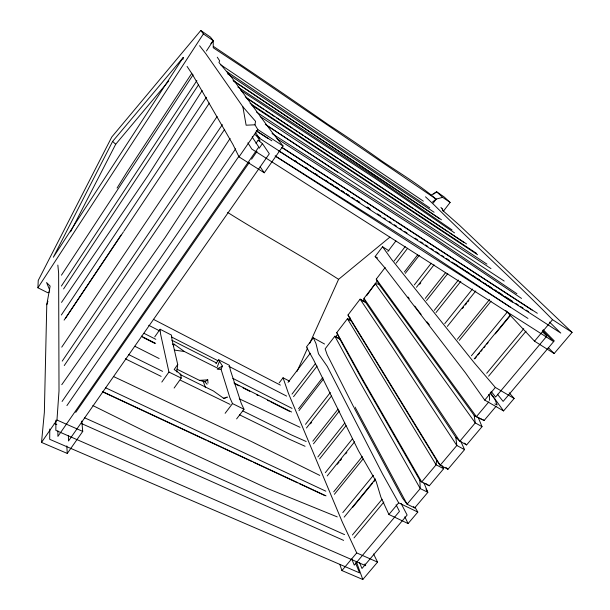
<?xml version="1.0" encoding="UTF-8"?>
<svg xmlns="http://www.w3.org/2000/svg" width="610" height="610" viewBox="0 0 610 610"><rect width="100%" height="100%" fill="white"/><g stroke="black" fill="none" stroke-linecap="round" stroke-linejoin="round"><path stroke-width="0.91" d="M55.884 420.214L55.853 430.386L365.68 565.706L364.94 563.96M49.814 429.013L49.684 439.314L359.603 572.897L355.432 562.801M49.7 290.032L46.573 282.544L50.119 286.082L46.779 304.718L44.355 412.383L41.518 442.41L67.283 453.436L82.739 431.415L81.763 421.091M489.441 400.335L489.586 396.096L488.427 394.601M49.364 291.954L47.771 292.739L37.911 287.783L38.232 280.463L111.805 136.96L200.789 30.5L210.465 37.118L213.225 40.657L213.233 47.748L243.382 67.702L436.097 199.119L442.631 197.343L450.127 202.459L443.15 211.502M41.518 442.41L56.966 420.023L59.01 390.941L58.629 273.105L57.843 265.075M436.592 460.283L436.104 464.812L421.693 481.969L419.855 480.238L362.035 379.481L339.945 339.351L336.773 332.61L347.403 318.748L350.872 320.334L436.592 460.283L440.176 465.262L447.946 469.288L464.561 449.631L460.741 441.266M176.808 371.947L177.708 364.49L172.05 339.907L171.471 335.096L160.102 329.255L154.734 336.888M183.023 59.269L183.29 57.409L112.629 141.406L53.322 257.26L183.29 57.409M187.079 66.429L192.249 74.176L232.929 144.463L239.013 156.892L264.275 172.782L283.07 146.011L257.839 129.595L254.942 124.806L255.56 121.329L242.871 106.788L205.745 53.619L199.584 45.719M173.431 346.61L174.17 344.208L172.378 344.177M46.779 304.718L47.916 301.233M217.381 366.572L219.493 361.272L218.685 359.816L215.91 363.606M297.108 371.307L307.676 347.875M309.636 343.537L338.588 279.334L389.912 237.115M236.627 418.895L244 409.264L232.501 403.591L229.848 397.636L221.011 369.142L222.482 366.16L219.493 361.272M70.554 231.869L115.694 144.265L168.802 80.878M117.067 188.055L127.055 171.944L191.814 73.276M252.456 136.579L252.189 136.998L258.785 147.018L57.904 436.402L57.897 430.812M202.185 90.562L148.1 175.421L61.526 302.4M37.911 287.783L203.389 33.931L200.789 30.5M206.439 51.004L213.225 40.657L203.389 33.931M61.442 275.179L193.08 74.832M230.115 138.424L165.013 237.686L61.762 384.704M196.87 80.634L61.404 286.044M63.6 288.926L198.601 84.668M206.409 97.242L61.358 314.989M123.906 231.16L209.352 103.09M64.103 320.128L120.978 235.132M65.438 318.428L123.38 231.952M61.732 347.151L217.114 116.518M222.375 124.653L62.22 361.128M224.686 129.29L64.256 365.55M235.651 148.817L62.083 401.471M238.967 156.175L66.917 405.604M239.013 156.892L257.839 129.595M255.971 143.358L258.129 140.231L260.02 140.819L256.368 135.412M249.429 162.313L75.739 412.375M251.594 159.195L257.008 151.394M259.174 148.276L262.422 143.602L258.129 140.231M177.708 364.49L174.193 369.523L180.743 374.265L181.223 378.108L174.125 388.051M161.818 382.073L168.932 372.047L160.59 334.051L160.102 329.255M362.729 301.119L364.391 298.801M366.618 295.713L377.178 281.027M433.313 202.985L436.097 199.119C419.222 184.685 399.931 173.255 381.547 160.842C364.056 148.382 346.373 136.274 328.317 124.646C290.329 98.179 251.983 72.232 213.515 46.467M225.128 413.305L232.501 403.591M279.128 382.935L283.048 377.781L289.62 381.204M324.543 344.017L313.38 337.848L306.433 346.998L313.685 360.098L358.413 450.653L376.156 481.458L380.861 497.051L388.906 514.489L408.082 523.563L417.812 512.087L414.991 507.23M509.22 392.802L514.146 398.46L503.57 410.926L484.729 400.114L465.499 372.893L384.597 267.485L375.165 256.513L382.569 246.768L388.883 250.748M288.05 382.371L310.223 353.297M387.876 251.472L395.928 240.919M350.872 320.334L348.005 314.989L360.113 299.167L365.611 302.362L394.685 345.123L455.822 437.347L459.833 441.243L466.62 444.904L482.03 426.664L478.324 417.774L474.183 415.456L378.833 284.077L376.256 279.128L385.169 267.493M335.225 337.353L337.528 334.349M348.478 320.075L350.209 317.818M292.015 394.113L315.446 363.575M394.197 260.935L405.215 246.577M293.547 396.683L317.086 366.061M396.164 263.154L407.64 248.224M365.611 302.362L363.987 298.328L375.295 283.726L378.833 284.077M298.557 408.776L322.842 377.392M404.369 272.007L417.705 254.766M299.03 410.591L323.414 379.107M405.276 273.371L419.261 255.323M210.9 43.645L213.225 40.657M305.496 424.346L330.33 392.52M414.335 284.893L431.232 263.238M306.456 427.991L331.421 396.058M416.462 287.295L434.046 264.809M310.505 423.836L311.664 422.349M419.634 284.298L420.808 282.804M312.823 441.16L338.047 409.15M425.246 298.465L445.757 272.441M313.479 443.828L339.435 410.926M426.565 300.478L447.786 273.577M317.871 456.936L344.772 423.065M434.297 310.353L458.384 280.02M319.602 458.895L346.045 425.65M436.043 312.518L460.847 281.332M325.313 472.666L352.603 438.62M444.774 323.628L472.529 289.003M327.204 475.937L354.639 441.785M447.321 326.403L475.83 290.909M337.338 464.263L339.122 462.045M340.311 460.558L341.501 459.078M345.664 453.901L346.854 452.422M462.38 308.637L463.57 307.165M465.346 304.954L466.528 303.475M467.71 302.003L468.899 300.532M333.7 491.851L362.264 456.6M457.408 339.19L489.609 299.457M334.394 494.283L363.095 458.911M459.299 340.334L491.073 301.18M342.812 512.606L373.411 475.289M471.408 355.782L507.276 312.046M344.17 517.135L375.562 478.941M474.183 358.947L510.288 315.027M352.58 507.497L372.435 483.341M373.64 481.877L375.447 479.681M474.938 358.665L476.738 356.476M477.935 355.02L479.734 352.832M480.932 351.375L482.129 349.911M483.928 347.723L485.125 346.267M486.925 344.078L488.122 342.622M495.32 333.868L510.311 315.637M352.405 534.993L382.066 499.285M486.711 373.282L523.754 328.691M354.021 537.921L383.873 502.045M488.587 376.187L526.049 331.169M373.549 553.956L377.552 562.123L362.805 579.5L341.928 570.563L356.72 552.912L342.454 522.419L288.362 393.168L283.048 377.781M388.906 514.489L398.666 502.838L382.455 473.81L327.25 366.381L318.496 353.815L316.018 343.659L313.38 337.848M484.729 400.114L495.343 387.449L514.146 398.46M534.528 341.173L552.546 319.671L572.088 332.404L554.154 353.541L534.528 341.173L505.682 310.459M488.824 401.883L476.395 416.683L474.183 415.456L475.259 422.898L459.833 441.243L394.418 342.957L363.987 298.328M478.324 417.774L484.165 420.435L495.983 406.428M336.773 332.61L363.156 380.198L421.693 481.969L429.272 485.781L443.668 468.724L441.975 465.461M354.311 408.204L402.562 498.179L407.076 504.195L414.708 507.894L427.846 492.346L423.92 482.952M432.429 202.131L436.097 199.119M433.626 194.102L436.638 191.799L444.042 196.862L450.127 202.459M176.831 369.111L199.447 380.35L204.861 381.73L207.758 379.862L207.995 383.133M431.628 194.895L436.638 191.799L442.631 197.343M218.632 368.066L222.482 366.16M223.283 398.338L227.362 397.072L224.068 398.604L213.462 391.01L180.011 374.448M199.447 380.35L207.758 379.862M254.942 124.806L246.127 125.202L242.871 106.788M217.259 369.202L221.011 369.142M174.277 350.071L184.35 351.505L219.158 368.951M337.246 516.891L267.729 488.602L146.24 432.025L92.865 405.566M216.581 362.996L171.936 340.273M344.574 534.634L84.653 417.835M343.613 540.391L81.748 423.66M54.214 423.424L56.799 424.568M56.966 420.023L82.739 431.415M356.72 552.912L377.552 562.123M230.054 404.384L180.606 380.297M306.159 441.51L290.985 434.732L242.887 410.972M305.061 446.276L288.675 438.933L239.608 414.853M113.445 376.507L249.978 440.816L319.785 475.404M324.909 495.594L299.251 483.638M102.976 391.772L326.045 495.884M102.48 391.803L206.043 440.138M207.774 440.946L251.785 461.48M253.508 462.288L297.527 482.83M239.273 398.81L300.021 427.305M105.56 387.777L325.839 491.18M484.165 420.435L476.395 416.683L376.256 279.128M398.666 502.838L417.812 512.087M125.325 358.802L161.131 376.378M168.932 372.047L181.223 378.108M128.649 354.593L162.595 371.353M494.84 403.873L497.165 405.025L494.832 399.123L490.143 393.137M291.595 412.002L233.889 382.882M281.789 407.465L289.361 411.27M292.03 408.38L232.814 378.368M141.284 336.133L155.664 343.392M142.839 337.345L154.696 343.331M234.667 383.682L238.876 385.81M243.077 387.929L249.81 391.33M256.543 394.723L258.228 395.577M267.485 400.244L269.17 401.098M270.848 401.944L280.951 407.038M134.879 346.289L159.141 358.535M144.044 333.357L155.825 339.328M148.733 325.305L159.698 330.917M171.509 336.964L217.892 360.701M218.685 359.816L229.368 365.291L230.397 370.201L241.217 403.271L244 409.264M153.384 319.304L280.394 385.108M228.834 366.313L286.631 396.096M464.561 449.631L456.821 445.483L391.704 346.228L360.113 299.167L365.558 302.385M482.03 426.664L475.259 422.898L375.295 283.726M340.205 339.213L334.844 336.209L325.138 348.859L327.166 354.677L353.869 407.373M227.652 212.433C264.199 235.46 302.263 255.956 338.588 279.334M351.223 320.944L347.403 318.748L436.104 464.812L443.668 468.724L442.669 467.1M339.945 339.351L334.844 336.209L356.911 376.767L420.237 488.557L427.846 492.346L425.955 489.052M375.165 256.513L377.537 257.984M275.445 156.069L421.22 248.095L510.578 307.318M278.778 150.975L339.793 189.74M341.402 190.755L344.612 192.798M346.221 193.82L349.431 195.856M351.84 197.388L355.05 199.424M356.652 200.446L359.869 202.489M369.5 208.605L367.09 207.08L370.285 209.184M276.955 138.638L429.981 236.764L521.527 298.435M275.064 155.954L527.955 318.435M272.083 133.62L427.48 233.409L516.906 293.745M425.704 483.478L429.272 485.781M254.271 134.208L259.868 137.822M295.072 160.575L296.673 161.612M305.48 167.3L307.074 168.329M315.08 173.499L317.482 175.055M325.481 180.225L327.883 181.78M331.077 183.846L333.479 185.394M335.881 186.95L338.283 188.498M341.486 190.564L343.88 192.119M346.282 193.667L348.684 195.223M356.682 200.393L359.084 201.94M256.703 130.975L271.846 140.796M282.209 147.513L537.326 313.288M377.483 213.851L380.678 215.917M383.881 217.991L385.474 219.028M389.477 221.613L391.079 222.65M394.274 224.724L396.675 226.272M399.87 228.346L401.471 229.383M404.666 231.449L407.068 233.005M415.067 238.182L417.461 239.738M420.664 241.812L423.058 243.359M425.46 244.915L427.862 246.47M431.057 248.537L433.458 250.092M435.853 251.648L439.055 253.714M441.449 255.27L443.851 256.825M446.245 258.381L449.448 260.447M451.85 262.003L454.244 263.558M456.646 265.106L459.841 267.18M462.243 268.736L465.438 270.802M467.039 271.839L470.241 273.913M472.636 275.468L475.838 277.535M477.432 278.572L480.634 280.646M484.63 283.231L486.231 284.268M487.832 285.305L491.828 287.889M495.03 289.963L496.624 291M498.225 292.037L502.221 294.622M505.423 296.696L512.621 301.355M515.816 303.429L518.218 304.977M520.612 306.533L523.014 308.088M526.209 310.154L528.611 311.71M256.215 130.868L268.179 138.638M281.736 147.437L363.888 200.766M364.688 201.285L394.983 220.972M396.576 222.01L532.103 310.078M237.862 87.024L372.763 175.405L452.041 229.924M240.881 90.455L374.639 177.99L454.519 232.867M504.195 281.058L266.257 125.073M260.18 116.518L490.997 268.613M245.205 96.815L466.558 243.939M246.989 98.362L263.688 109.381M265.274 110.425L269.246 113.048M270.84 114.1L274.813 116.724M276.406 117.768L292.304 128.26M293.898 129.312L297.871 131.928M299.457 132.98L303.437 135.603M305.023 136.648L314.562 142.946M250.1 103.387L476.364 253.287M251.831 105.263L477.569 254.728M256.558 112.103L486.933 264.145M265.274 124.318L337.62 172.165M441.48 219.806L233.089 80.482M439.65 218.746L233.721 81.107M315.362 143.472L338.268 158.737M339.846 159.79L373.015 181.902M374.593 182.962L413.298 208.757M414.876 209.81L448.053 231.922M449.631 232.982L463.844 242.46M454.854 263.81L457.218 265.388M460.375 267.493L463.531 269.597M465.11 270.649L469.052 273.28M470.63 274.332L512.423 302.217M226.394 71.378L429.745 207.873M227.461 73.719L434.084 212.25M220.507 64.66L423.355 201.148M174.17 344.208L184.35 351.505M464.408 443.134L466.62 444.904M445.857 467.351L447.946 469.288M112.629 141.406L115.694 144.265M572.088 332.404L459.566 225.342L444.088 211.678L440.931 207.347M425.49 196.794L434.259 205.044C473.207 243.771 514.177 280.417 552.546 319.671M549.541 322.095L560.773 333.075L259.357 138.157L255.27 132.149M543.213 329.758L554.269 340.883L503.143 401.403L497.424 394.22M542.534 330.46L553.575 341.592L251.808 149.061L247.889 142.854M548.26 347.593L554.154 353.541M542.313 331.565L546.819 336.125L495.61 397.034L491.096 391.307M413.466 506.597L414.708 507.894M204.861 381.73L207.072 384.3M495.343 387.449L474.031 362.531L391.193 258.869L382.569 246.768M283.07 146.011L271.839 131.981L231.35 77.073L218.96 62.517L219.653 60.802L217.267 57.195M417.575 309.872L421.106 314.356M426.992 321.844L429.349 324.84M408.075 297.017L409.188 298.526M414.777 306.09L417.011 309.11M490.318 392.649L503.57 410.926M260.127 166.782L264.275 172.782M262.422 143.602L269.323 153.781L68.503 441L68.396 435.403M348.005 314.989L440.176 465.262L456.821 445.483L455.822 437.347M355.02 407.091L407.076 504.195L420.237 488.557L419.855 480.238M401.098 503.448L407.129 515.061L361.989 568.489L359.412 562.344M396.073 504.76L399.458 511.393L354.273 565.142L351.749 558.996M404.834 516.822L408.082 523.563M203.145 381.044L205.478 387.67M356.385 561.81L362.805 579.5M339.823 564.372L341.928 570.563M442.258 208.65L442.692 210.503M66.787 445.902L67.283 453.436"/></g></svg>
